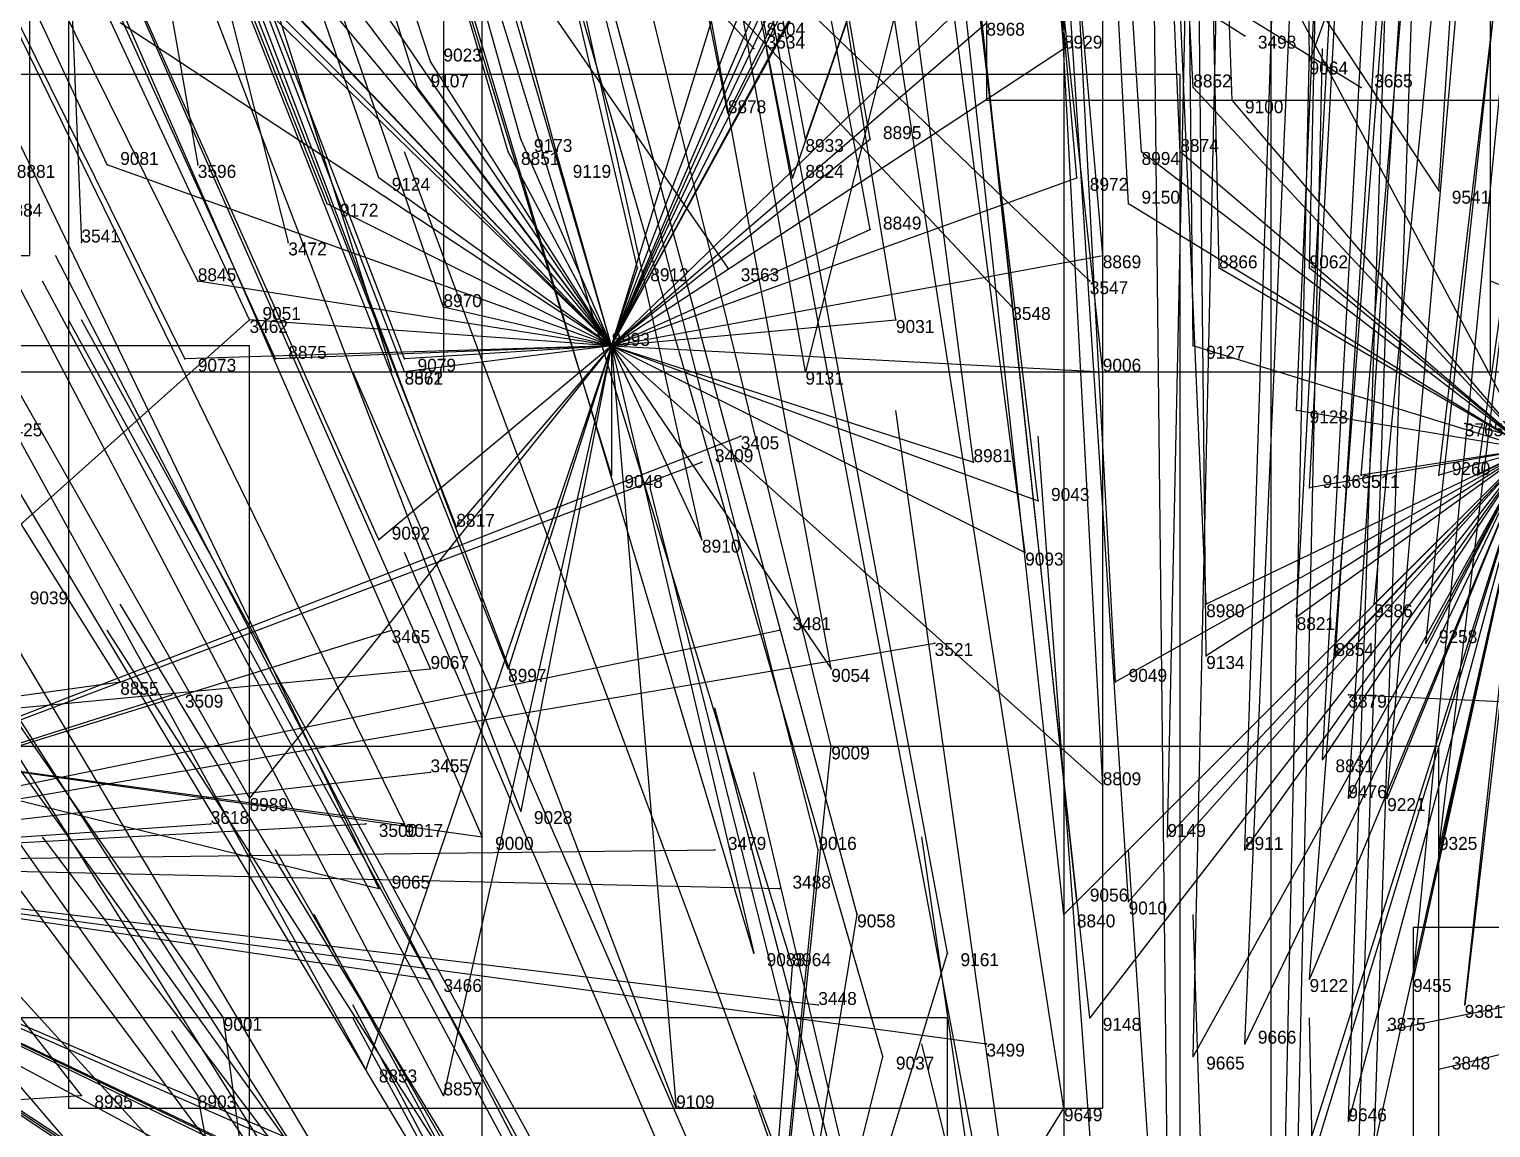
# Model space of a CAD drawing. Extents: x -0.5 to 0.59, y -0.5 to 0.59.
# Drawn here: x -0.096 to 0.017, y 0.1145 to 0.1995 of the extents above; entities that cross this region are included whole.
import ezdxf

# ---------------------------------------------------------------- set-up
doc = ezdxf.new("R2010")
doc.units = 0
for name, color, linetype in [('Clients', 3, 'CONTINUOUS'), ('Facilities', 3, 'CONTINUOUS'), ('Facilities_lines', 3, 'CONTINUOUS'), ('Min_max_boxes', 1, 'CONTINUOUS'), ('Normals', 1, 'CONTINUOUS'), ('Source_points', 5, 'CONTINUOUS'), ('Text', 3, 'CONTINUOUS')]:
    doc.layers.add(name, color=color, linetype=linetype)

msp = doc.modelspace()

# ---------------------------------------------------------------- linework, layer by layer
at = {"layer": 'Clients', "color": 5}
for p in [(-0.039, 0.199, -0.508), (-0.002, 0.199, -1.25), (-0.04, 0.198, -1.25), (-0.016, 0.198, -0.497), (-0.065, 0.197, -0.518), (0.003, 0.197, -0.492), (-0.066, 0.195, -0.515), (-0.006, 0.195, -0.488), (0.007, 0.195, -1.25), (-0.003, 0.194, -0.484), (-0.042, 0.193, -0.494), (-0.059, 0.19, -0.496), (-0.058, 0.191, -0.498), (-0.036, 0.191, -0.485), (-0.031, 0.191, -0.484), (-0.01, 0.19, -0.475), (-0.007, 0.19, -0.476), (-0.09, 0.189, -0.524), (-0.083, 0.189, -1.25), (-0.055, 0.189, -0.491), (-0.069, 0.188, -0.499), (-0.037, 0.188, -0.479), (-0.015, 0.188, -0.471), (0.013, 0.187, -0.468), (-0.073, 0.186, -0.499), (-0.011, 0.186, -0.467), (-0.031, 0.184, -0.468), (-0.092, 0.183, -1.25), (-0.076, 0.183, -1.25), (-0.049, 0.181, -0.468), (-0.042, 0.181, -1.25), (-0.013, 0.182, -0.455), (-0.004, 0.181, -0.453), (0.003, 0.181, -0.454), (-0.083, 0.18, -0.496), (-0.014, 0.18, -1.25), (0.017, 0.18, -1.25), (-0.064, 0.178, -0.473), (-0.02, 0.178, -1.25), (-0.079, 0.177, -1.25), (-0.079, 0.177, -0.485), (-0.029, 0.177, -0.449), (-0.006, 0.175, -0.437), (-0.084, 0.174, -0.482), (-0.077, 0.174, -0.476), (-0.068, 0.173, -1.25), (-0.067, 0.174, -0.465), (-0.067, 0.173, -0.464), (-0.036, 0.173, -0.441), (-0.013, 0.173, -0.434), (0.002, 0.17, -0.424), (0.015, 0.169, -1.25), (-0.041, 0.168, -1.25), (-0.044, 0.166, -1.25), (-0.023, 0.166, -0.42), (-0.051, 0.165, -0.431), (0.003, 0.164, -0.411), (0.007, 0.165, -0.412), (0.013, 0.165, -0.414), (0.016, 0.165, -0.415), (-0.018, 0.163, -0.411), (-0.063, 0.161, -0.433), (-0.069, 0.16, -0.436), (-0.044, 0.16, -0.414), (-0.019, 0.159, -0.399), (-0.005, 0.155, -0.387), (0.008, 0.155, -0.387), (0.002, 0.154, -0.384), (-0.068, 0.153, -1.25), (-0.038, 0.153, -1.25), (-0.026, 0.152, -1.25), (0.012, 0.152, -0.382), (-0.005, 0.151, -0.377), (0.005, 0.151, -0.379), (-0.065, 0.15, -0.409), (-0.059, 0.15, -0.403), (-0.034, 0.15, -0.385), (-0.089, 0.149, -0.434), (-0.012, 0.149, -0.374), (-0.085, 0.148, -1.25), (0.006, 0.148, -1.25), (-0.034, 0.144, -0.369), (0.004, 0.143, -0.357), (-0.065, 0.142, -1.25), (-0.013, 0.141, -0.355), (-0.079, 0.14, -0.401), (0.006, 0.14, -0.351), (0.009, 0.14, -0.35), (-0.082, 0.138, -1.25), (-0.07, 0.138, -1.25), (-0.067, 0.138, -0.383), (-0.058, 0.139, -0.375), (-0.061, 0.137, -0.374), (-0.008, 0.137, -0.344), (-0.043, 0.136, -1.25), (-0.035, 0.136, -0.351), (-0.002, 0.136, -0.341), (0.013, 0.136, -0.342), (-0.069, 0.133, -0.374), (-0.038, 0.133, -1.25), (-0.015, 0.132, -0.333), (-0.011, 0.132, -0.331), (-0.032, 0.131, -0.337), (-0.016, 0.131, -0.329), (-0.04, 0.128, -0.334), (-0.025, 0.128, -0.325), (-0.037, 0.127, -0.331), (-0.065, 0.126, -1.25), (0.003, 0.126, -0.315), (0.011, 0.126, -0.316), (-0.035, 0.124, -1.25), (0.015, 0.124, -0.311), (-0.081, 0.123, -0.368), (-0.014, 0.123, -0.309), (-0.022, 0.121, -1.25), (-0.002, 0.121, -0.303), (0.009, 0.122, -1.25), (-0.03, 0.12, -0.309), (-0.006, 0.12, -0.3), (-0.07, 0.119, -0.345), (0.013, 0.119, -1.25), (-0.092, 0.117, -0.371), (-0.083, 0.117, -0.358), (-0.064, 0.117, -0.335), (-0.046, 0.116, -0.313), (-0.016, 0.116, -0.292), (0.006, 0.115, -0.288)]:
    msp.add_point(p, dxfattribs=at)
at = {"layer": 'Facilities', "color": 3}
msp.add_point((-0.051, 0.175, -0.457), dxfattribs=at)
at = {"layer": 'Facilities_lines', "color": 3}
for p, q in [((-0.095, 0.258, -1.25), (-0.092, 0.183, -1.25)), ((-0.095, 0.258, -1.25), (-0.068, 0.173, -1.25)), ((-0.095, 0.258, -1.25), (-0.076, 0.183, -1.25)), ((-0.095, 0.258, -1.25), (-0.04, 0.198, -1.25)), ((-0.095, 0.258, -1.25), (-0.014, 0.18, -1.25)), ((-0.095, 0.258, -1.25), (-0.02, 0.178, -1.25)), ((-0.095, 0.258, -1.25), (-0.042, 0.181, -1.25)), ((-0.095, 0.258, -1.25), (-0.083, 0.189, -1.25)), ((-0.095, 0.258, -1.25), (-0.002, 0.199, -1.25)), ((-0.095, 0.258, -1.25), (0.007, 0.195, -1.25)), ((0.018, 0.239, -0.6), (0.003, 0.197, -0.492)), ((-0.02, 0.237, -0.595), (-0.042, 0.193, -0.494)), ((-0.02, 0.237, -0.595), (-0.039, 0.199, -0.508)), ((-0.02, 0.237, -0.595), (-0.037, 0.188, -0.479)), ((-0.02, 0.237, -0.595), (-0.036, 0.191, -0.485)), ((-0.02, 0.237, -0.595), (-0.036, 0.173, -0.441)), ((-0.02, 0.237, -0.595), (0.013, 0.187, -0.468)), ((-0.051, 0.175, -0.457), (-0.035, 0.227, -0.575)), ((-0.051, 0.175, -0.457), (-0.085, 0.225, -0.602)), ((-0.051, 0.175, -0.457), (-0.029, 0.224, -0.565)), ((-0.051, 0.175, -0.457), (-0.091, 0.223, -0.603)), ((-0.051, 0.175, -0.457), (-0.085, 0.22, -0.589)), ((-0.051, 0.175, -0.457), (-0.028, 0.22, -0.555)), ((-0.051, 0.175, -0.457), (-0.093, 0.219, -0.594)), ((-0.051, 0.175, -0.457), (-0.09, 0.216, -0.585)), ((-0.051, 0.175, -0.457), (-0.036, 0.214, -0.543)), ((-0.051, 0.175, -0.457), (-0.033, 0.213, -0.538)), ((-0.051, 0.175, -0.457), (-0.088, 0.211, -0.573)), ((-0.051, 0.175, -0.457), (-0.036, 0.21, -0.532)), ((-0.051, 0.175, -0.457), (-0.033, 0.208, -0.527)), ((-0.051, 0.175, -0.457), (-0.018, 0.207, -0.52)), ((-0.051, 0.175, -0.457), (-0.034, 0.206, -0.522)), ((-0.051, 0.175, -0.457), (-0.081, 0.205, -0.551)), ((0.02, 0.167, -0.421), (0.002, 0.201, -0.503)), ((-0.051, 0.175, -0.457), (-0.089, 0.2, -0.548)), ((-0.051, 0.175, -0.457), (-0.022, 0.2, -0.502)), ((-0.051, 0.175, -0.457), (-0.016, 0.198, -0.497)), ((-0.051, 0.175, -0.457), (-0.065, 0.197, -0.518)), ((-0.051, 0.175, -0.457), (-0.066, 0.195, -0.515)), ((0.02, 0.167, -0.421), (-0.006, 0.195, -0.488)), ((0.02, 0.167, -0.421), (-0.003, 0.194, -0.484)), ((-0.051, 0.175, -0.457), (-0.059, 0.19, -0.496)), ((-0.051, 0.175, -0.457), (-0.058, 0.191, -0.498)), ((-0.051, 0.175, -0.457), (-0.031, 0.191, -0.484)), ((0.02, 0.167, -0.421), (-0.01, 0.19, -0.475)), ((0.02, 0.167, -0.421), (-0.007, 0.19, -0.476)), ((-0.051, 0.175, -0.457), (-0.09, 0.189, -0.524)), ((-0.051, 0.175, -0.457), (-0.055, 0.189, -0.491)), ((-0.051, 0.175, -0.457), (-0.069, 0.188, -0.499)), ((-0.051, 0.175, -0.457), (-0.015, 0.188, -0.471)), ((-0.051, 0.175, -0.457), (-0.073, 0.186, -0.499)), ((0.02, 0.167, -0.421), (-0.011, 0.186, -0.467)), ((-0.051, 0.175, -0.457), (-0.031, 0.184, -0.468)), ((-0.051, 0.175, -0.457), (-0.013, 0.182, -0.455)), ((-0.051, 0.175, -0.457), (-0.049, 0.181, -0.468)), ((0.02, 0.167, -0.421), (-0.004, 0.181, -0.453)), ((0.02, 0.167, -0.421), (0.003, 0.181, -0.454)), ((-0.051, 0.175, -0.457), (-0.083, 0.18, -0.496)), ((0.112, 0.143, -1.25), (0.017, 0.18, -1.25)), ((-0.051, 0.175, -0.457), (-0.064, 0.178, -0.473)), ((-0.126, 0.135, -1.25), (-0.079, 0.177, -1.25)), ((-0.051, 0.175, -0.457), (-0.079, 0.177, -0.485)), ((-0.051, 0.175, -0.457), (-0.029, 0.177, -0.449)), ((-0.051, 0.175, -0.457), (-0.084, 0.174, -0.482)), ((-0.051, 0.175, -0.457), (-0.079, 0.14, -0.401)), ((-0.051, 0.175, -0.457), (-0.077, 0.174, -0.476)), ((-0.051, 0.175, -0.457), (-0.07, 0.119, -0.345)), ((-0.051, 0.175, -0.457), (-0.069, 0.16, -0.436)), ((-0.051, 0.175, -0.457), (-0.067, 0.173, -0.464)), ((-0.051, 0.175, -0.457), (-0.067, 0.174, -0.465)), ((-0.051, 0.175, -0.457), (-0.064, 0.117, -0.335)), ((-0.051, 0.175, -0.457), (-0.063, 0.161, -0.433)), ((-0.051, 0.175, -0.457), (-0.059, 0.15, -0.403)), ((-0.051, 0.175, -0.457), (-0.058, 0.139, -0.375)), ((-0.051, 0.175, -0.457), (-0.013, 0.141, -0.355)), ((-0.051, 0.175, -0.457), (-0.044, 0.16, -0.414)), ((-0.051, 0.175, -0.457), (-0.023, 0.166, -0.42)), ((-0.051, 0.175, -0.457), (-0.013, 0.173, -0.434)), ((-0.051, 0.175, -0.457), (-0.018, 0.163, -0.411)), ((-0.051, 0.175, -0.457), (-0.051, 0.165, -0.431)), ((-0.051, 0.175, -0.457), (-0.034, 0.15, -0.385)), ((-0.051, 0.175, -0.457), (-0.04, 0.128, -0.334)), ((-0.051, 0.175, -0.457), (-0.019, 0.159, -0.399)), ((-0.051, 0.175, -0.457), (-0.046, 0.116, -0.313)), ((0.02, 0.167, -0.421), (-0.006, 0.175, -0.437)), ((0.02, 0.167, -0.421), (0.002, 0.17, -0.424)), ((0.112, 0.143, -1.25), (0.015, 0.169, -1.25)), ((-0.126, 0.135, -1.25), (-0.041, 0.168, -1.25)), ((0.02, 0.167, -0.421), (-0.016, 0.131, -0.329)), ((0.02, 0.167, -0.421), (-0.015, 0.132, -0.333)), ((0.02, 0.167, -0.421), (-0.014, 0.123, -0.309)), ((0.02, 0.167, -0.421), (-0.012, 0.149, -0.374)), ((0.02, 0.167, -0.421), (-0.011, 0.132, -0.331)), ((0.02, 0.167, -0.421), (-0.008, 0.137, -0.344)), ((0.02, 0.167, -0.421), (-0.006, 0.12, -0.3)), ((0.02, 0.167, -0.421), (-0.005, 0.155, -0.387)), ((0.02, 0.167, -0.421), (-0.005, 0.151, -0.377)), ((0.02, 0.167, -0.421), (-0.002, 0.136, -0.341)), ((0.02, 0.167, -0.421), (-0.002, 0.121, -0.303)), ((0.02, 0.167, -0.421), (0.001, 0.107, -0.268)), ((0.02, 0.167, -0.421), (0.002, 0.154, -0.384)), ((0.02, 0.167, -0.421), (0.002, 0.108, -0.27)), ((0.02, 0.167, -0.421), (0.003, 0.126, -0.315)), ((0.02, 0.167, -0.421), (0.003, 0.164, -0.411)), ((0.02, 0.167, -0.421), (0.004, 0.143, -0.357)), ((0.02, 0.167, -0.421), (0.005, 0.151, -0.379)), ((0.02, 0.167, -0.421), (0.006, 0.14, -0.351)), ((0.02, 0.167, -0.421), (0.006, 0.115, -0.288)), ((0.02, 0.167, -0.421), (0.007, 0.165, -0.412)), ((0.02, 0.167, -0.421), (0.008, 0.155, -0.387)), ((0.02, 0.167, -0.421), (0.008, 0.113, -0.283)), ((0.02, 0.167, -0.421), (0.009, 0.14, -0.35)), ((0.02, 0.167, -0.421), (0.011, 0.126, -0.316)), ((0.02, 0.167, -0.421), (0.012, 0.152, -0.382)), ((0.02, 0.167, -0.421), (0.013, 0.165, -0.414)), ((0.02, 0.167, -0.421), (0.013, 0.136, -0.342)), ((0.02, 0.167, -0.421), (0.015, 0.124, -0.311)), ((0.02, 0.167, -0.421), (0.016, 0.165, -0.415)), ((-0.126, 0.135, -1.25), (-0.044, 0.166, -1.25)), ((-0.126, 0.135, -1.25), (-0.068, 0.153, -1.25)), ((-0.126, 0.135, -1.25), (-0.038, 0.153, -1.25)), ((-0.126, 0.135, -1.25), (-0.026, 0.152, -1.25)), ((-0.118, 0.145, -0.468), (-0.065, 0.15, -0.409)), ((-0.118, 0.145, -0.468), (-0.089, 0.149, -0.434)), ((-0.126, 0.135, -1.25), (-0.085, 0.148, -1.25)), ((0.112, 0.143, -1.25), (0.006, 0.148, -1.25)), ((-0.118, 0.145, -0.468), (-0.061, 0.137, -0.374)), ((-0.118, 0.145, -0.468), (-0.067, 0.138, -0.383)), ((-0.118, 0.145, -0.468), (-0.069, 0.133, -0.374)), ((-0.041, 0.076, -0.216), (-0.034, 0.144, -0.369)), ((0.112, 0.143, -1.25), (0.009, 0.122, -1.25)), ((0.112, 0.143, -1.25), (0.013, 0.119, -1.25)), ((-0.126, 0.135, -1.25), (-0.065, 0.142, -1.25)), ((-0.126, 0.135, -1.25), (-0.07, 0.138, -1.25)), ((-0.126, 0.135, -1.25), (-0.082, 0.138, -1.25)), ((-0.126, 0.135, -1.25), (-0.043, 0.136, -1.25)), ((-0.041, 0.076, -0.216), (-0.035, 0.136, -0.351)), ((-0.126, 0.135, -1.25), (-0.045, 0.082, -1.25)), ((-0.126, 0.135, -1.25), (-0.007, 0.078, -1.25)), ((-0.126, 0.135, -1.25), (-0.042, 0.095, -1.25)), ((-0.126, 0.135, -1.25), (-0.035, 0.124, -1.25)), ((-0.126, 0.135, -1.25), (-0.065, 0.126, -1.25)), ((-0.126, 0.135, -1.25), (-0.062, 0.107, -1.25)), ((-0.126, 0.135, -1.25), (-0.038, 0.133, -1.25)), ((-0.126, 0.135, -1.25), (-0.022, 0.121, -1.25)), ((-0.126, 0.135, -1.25), (-0.027, 0.069, -1.25)), ((-0.126, 0.135, -1.25), (-0.007, 0.071, -1.25)), ((-0.126, 0.135, -1.25), (-0.029, 0.088, -1.25)), ((-0.126, 0.135, -1.25), (-0.076, 0.102, -1.25)), ((-0.126, 0.135, -1.25), (-0.011, 0.086, -1.25)), ((-0.041, 0.076, -0.216), (-0.032, 0.131, -0.337)), ((-0.041, 0.076, -0.216), (-0.025, 0.128, -0.325)), ((-0.041, 0.076, -0.216), (-0.037, 0.127, -0.331)), ((-0.073, 0.063, -0.241), (-0.081, 0.123, -0.368)), ((-0.041, 0.076, -0.216), (-0.03, 0.12, -0.309)), ((-0.137, 0.114, -0.445), (-0.092, 0.117, -0.371)), ((-0.073, 0.063, -0.241), (-0.083, 0.117, -0.358)), ((-0.041, 0.076, -0.216), (-0.016, 0.116, -0.292))]:
    msp.add_line(p, q, dxfattribs=at)
at = {"layer": 'Min_max_boxes', "color": 1}
for p, q in [((-0.096, 0.182, -0.841), (-0.096, 0.304, -0.841)), ((-0.096, 0.182, -0.582), (-0.096, 0.304, -0.582)), ((-0.064, 0.289, -0.724), (-0.064, 0.173, -0.724)), ((-0.064, 0.289, -0.441), (-0.064, 0.173, -0.441)), ((0.017, 0.173, -0.724), (0.017, 0.289, -0.724)), ((0.017, 0.173, -0.441), (0.017, 0.289, -0.441)), ((-0.022, 0.281, -0.72), (-0.022, 0.194, -0.72)), ((-0.022, 0.281, -0.492), (-0.022, 0.194, -0.492)), ((0, 0.275, -1.25), (0, -0.004, -1.25)), ((0, 0.275, -1.25), (0, -0.004, -1.25)), ((-0.093, 0.227, -0.603), (-0.093, 0.116, -0.603)), ((-0.093, 0.227, -0.313), (-0.093, 0.116, -0.313)), ((-0.013, 0.116, -0.603), (-0.013, 0.227, -0.603)), ((-0.013, 0.116, -0.313), (-0.013, 0.227, -0.313)), ((-0.016, 0.214, -0.553), (-0.016, 0.099, -0.553)), ((-0.016, 0.214, -0.259), (-0.016, 0.099, -0.259)), ((-0.061, 0.092, -0.612), (-0.061, 0.207, -0.612)), ((-0.061, 0.092, -0.347), (-0.061, 0.207, -0.347)), ((-0.007, 0.196, -1.25), (-0.269, 0.196, -1.25)), ((-0.007, 0.196, -1.25), (-0.269, 0.196, -1.25)), ((-0.007, -0.033, -1.25), (-0.007, 0.196, -1.25)), ((-0.007, -0.033, -1.25), (-0.007, 0.196, -1.25)), ((-0.007, 0.196, -1.25), (-0.007, 0.196, -1.25)), ((-0.022, 0.194, -0.72), (0.075, 0.194, -0.72)), ((-0.022, 0.194, -0.492), (0.075, 0.194, -0.492)), ((-0.022, 0.194, -0.72), (-0.022, 0.194, -0.492)), ((-0.208, 0.182, -0.841), (-0.096, 0.182, -0.841)), ((-0.208, 0.182, -0.582), (-0.096, 0.182, -0.582)), ((-0.096, 0.182, -0.841), (-0.096, 0.182, -0.582)), ((-0.079, 0.175, -0.557), (-0.182, 0.175, -0.557)), ((-0.079, 0.175, -0.293), (-0.182, 0.175, -0.293)), ((-0.079, 0.061, -0.557), (-0.079, 0.175, -0.557)), ((-0.079, 0.061, -0.293), (-0.079, 0.175, -0.293)), ((-0.079, 0.175, -0.557), (-0.079, 0.175, -0.293)), ((-0.207, 0.173, -1.25), (0.069, 0.173, -1.25)), ((-0.207, 0.173, -1.25), (0.069, 0.173, -1.25)), ((-0.064, 0.173, -0.724), (0.017, 0.173, -0.724)), ((-0.064, 0.173, -0.441), (0.017, 0.173, -0.441)), ((-0.064, 0.173, -0.724), (-0.064, 0.173, -0.441)), ((0.017, 0.173, -0.724), (0.017, 0.173, -0.441)), ((0.013, 0.144, -0.369), (-0.099, 0.144, -0.369)), ((0.013, 0.144, -0.078), (-0.099, 0.144, -0.078)), ((0.013, 0.03, -0.369), (0.013, 0.144, -0.369)), ((0.013, 0.03, -0.078), (0.013, 0.144, -0.078)), ((0.013, 0.144, -0.369), (0.013, 0.144, -0.078)), ((0.109, 0.13, -0.354), (0.011, 0.13, -0.354)), ((0.011, 0.13, -0.354), (0.011, -0.015, -0.354)), ((0.109, 0.13, -0.056), (0.011, 0.13, -0.056)), ((0.011, 0.13, -0.056), (0.011, -0.015, -0.056)), ((0.011, 0.13, -0.354), (0.011, 0.13, -0.056)), ((-0.025, 0.123, -0.368), (-0.129, 0.123, -0.368)), ((-0.025, 0.123, -0.11), (-0.129, 0.123, -0.11)), ((-0.025, 0.011, -0.368), (-0.025, 0.123, -0.368)), ((-0.025, 0.011, -0.11), (-0.025, 0.123, -0.11)), ((-0.025, 0.123, -0.368), (-0.025, 0.123, -0.11)), ((-0.093, 0.116, -0.603), (-0.013, 0.116, -0.603)), ((-0.093, 0.116, -0.313), (-0.013, 0.116, -0.313)), ((-0.093, 0.116, -0.603), (-0.093, 0.116, -0.313)), ((-0.013, 0.116, -0.603), (-0.013, 0.116, -0.313))]:
    msp.add_line(p, q, dxfattribs=at)
at = {"layer": 'Normals', "color": 1}
for p, q in [((-0.016, 0.198, -0.497), (-0.024, 0.291, -0.46)), ((-0.039, 0.199, -0.508), (-0.057, 0.29, -0.47)), ((0.003, 0.197, -0.492), (0.002, 0.289, -0.454)), ((-0.006, 0.195, -0.488), (-0.011, 0.288, -0.451)), ((-0.065, 0.197, -0.518), (-0.094, 0.286, -0.484)), ((-0.003, 0.194, -0.484), (-0.006, 0.286, -0.447)), ((-0.066, 0.195, -0.515), (-0.094, 0.284, -0.48)), ((-0.042, 0.193, -0.494), (-0.06, 0.284, -0.457)), ((-0.031, 0.191, -0.484), (-0.047, 0.283, -0.447)), ((-0.036, 0.191, -0.485), (-0.053, 0.282, -0.448)), ((-0.01, 0.19, -0.475), (-0.016, 0.282, -0.437)), ((-0.007, 0.19, -0.476), (-0.011, 0.282, -0.438)), ((-0.058, 0.191, -0.498), (-0.083, 0.28, -0.461)), ((-0.015, 0.188, -0.471), (-0.023, 0.28, -0.433)), ((0.013, 0.187, -0.468), (0.019, 0.28, -0.432)), ((-0.059, 0.19, -0.496), (-0.085, 0.279, -0.459)), ((-0.037, 0.188, -0.479), (-0.055, 0.279, -0.442)), ((-0.011, 0.186, -0.467), (-0.016, 0.279, -0.429)), ((-0.055, 0.189, -0.491), (-0.079, 0.278, -0.455)), ((-0.031, 0.184, -0.468), (-0.048, 0.276, -0.43)), ((-0.069, 0.188, -0.499), (-0.099, 0.275, -0.462)), ((-0.013, 0.182, -0.455), (-0.021, 0.274, -0.417)), ((-0.004, 0.181, -0.453), (-0.006, 0.274, -0.416)), ((0.003, 0.181, -0.454), (0.005, 0.274, -0.417)), ((-0.09, 0.189, -0.524), (-0.129, 0.273, -0.486)), ((-0.073, 0.186, -0.499), (-0.107, 0.272, -0.462)), ((-0.049, 0.181, -0.468), (-0.07, 0.271, -0.43)), ((-0.029, 0.177, -0.449), (-0.044, 0.268, -0.41)), ((-0.006, 0.175, -0.437), (-0.007, 0.268, -0.4)), ((-0.064, 0.178, -0.473), (-0.094, 0.265, -0.434)), ((-0.013, 0.173, -0.434), (-0.023, 0.265, -0.396)), ((-0.051, 0.175, -0.457), (-0.077, 0.264, -0.419)), ((-0.036, 0.173, -0.441), (-0.052, 0.264, -0.403)), ((-0.083, 0.18, -0.496), (-0.124, 0.263, -0.456)), ((0.002, 0.17, -0.424), (0.006, 0.262, -0.387)), ((-0.079, 0.177, -0.485), (-0.118, 0.261, -0.446)), ((-0.067, 0.174, -0.465), (-0.1, 0.26, -0.427)), ((-0.067, 0.173, -0.464), (-0.1, 0.259, -0.426)), ((-0.077, 0.174, -0.476), (-0.115, 0.258, -0.438)), ((-0.023, 0.166, -0.42), (-0.035, 0.258, -0.382)), ((0.007, 0.165, -0.412), (0.015, 0.258, -0.376)), ((0.013, 0.165, -0.414), (0.024, 0.258, -0.378)), ((0.016, 0.165, -0.415), (0.029, 0.258, -0.379)), ((-0.084, 0.174, -0.482), (-0.125, 0.257, -0.444)), ((0.003, 0.164, -0.411), (0.008, 0.257, -0.374)), ((-0.018, 0.163, -0.411), (-0.029, 0.255, -0.372)), ((-0.051, 0.165, -0.431), (-0.078, 0.253, -0.393)), ((-0.044, 0.16, -0.414), (-0.064, 0.25, -0.376)), ((-0.019, 0.159, -0.399), (-0.031, 0.25, -0.361)), ((-0.063, 0.161, -0.433), (-0.097, 0.248, -0.396)), ((-0.005, 0.155, -0.387), (-0.009, 0.247, -0.349)), ((0.008, 0.155, -0.387), (0.017, 0.247, -0.35)), ((0.002, 0.154, -0.384), (0.007, 0.246, -0.347)), ((-0.069, 0.16, -0.436), (-0.107, 0.245, -0.398)), ((0.012, 0.152, -0.382), (0.022, 0.245, -0.345)), ((-0.005, 0.151, -0.377), (-0.006, 0.244, -0.34)), ((0.005, 0.151, -0.379), (0.011, 0.244, -0.341)), ((-0.034, 0.15, -0.385), (-0.051, 0.242, -0.348)), ((-0.012, 0.149, -0.374), (-0.017, 0.242, -0.337)), ((-0.059, 0.15, -0.403), (-0.093, 0.236, -0.364)), ((-0.013, 0.141, -0.355), (-0.018, 0.235, -0.32)), ((0.004, 0.143, -0.357), (0.009, 0.235, -0.319)), ((-0.065, 0.15, -0.409), (-0.102, 0.234, -0.37)), ((-0.034, 0.144, -0.369), (-0.056, 0.234, -0.332)), ((0.006, 0.14, -0.351), (0.012, 0.232, -0.312)), ((0.009, 0.14, -0.35), (0.017, 0.231, -0.311)), ((-0.008, 0.137, -0.344), (-0.006, 0.23, -0.306)), ((-0.002, 0.136, -0.341), (0.001, 0.229, -0.303)), ((0.013, 0.136, -0.342), (0.024, 0.228, -0.303)), ((-0.089, 0.149, -0.434), (-0.138, 0.227, -0.396)), ((-0.058, 0.139, -0.375), (-0.091, 0.225, -0.338)), ((-0.035, 0.136, -0.351), (-0.058, 0.226, -0.315)), ((-0.015, 0.132, -0.333), (-0.025, 0.225, -0.296)), ((-0.011, 0.132, -0.331), (-0.017, 0.224, -0.293)), ((-0.016, 0.131, -0.329), (-0.026, 0.223, -0.292)), ((-0.067, 0.138, -0.383), (-0.108, 0.222, -0.347)), ((-0.061, 0.137, -0.374), (-0.098, 0.222, -0.337)), ((-0.079, 0.14, -0.401), (-0.125, 0.221, -0.365)), ((-0.032, 0.131, -0.337), (-0.056, 0.22, -0.299)), ((-0.025, 0.128, -0.325), (-0.042, 0.219, -0.288)), ((0.003, 0.126, -0.315), (0.01, 0.218, -0.276)), ((0.011, 0.126, -0.316), (0.02, 0.218, -0.278)), ((-0.069, 0.133, -0.374), (-0.109, 0.216, -0.337)), ((0.015, 0.124, -0.311), (0.025, 0.216, -0.274)), ((-0.04, 0.128, -0.334), (-0.066, 0.215, -0.294)), ((-0.037, 0.127, -0.331), (-0.064, 0.215, -0.293)), ((-0.014, 0.123, -0.309), (-0.024, 0.215, -0.271)), ((-0.002, 0.121, -0.303), (0.002, 0.213, -0.263)), ((-0.006, 0.12, -0.3), (-0.004, 0.211, -0.259)), ((-0.03, 0.12, -0.309), (-0.056, 0.21, -0.273)), ((-0.016, 0.116, -0.292), (-0.03, 0.206, -0.251)), ((0.006, 0.115, -0.288), (0.009, 0.206, -0.246)), ((0.008, 0.113, -0.283), (0.011, 0.204, -0.242)), ((-0.046, 0.116, -0.313), (-0.079, 0.203, -0.275)), ((-0.008, 0.111, -0.278), (-0.009, 0.201, -0.235)), ((-0.081, 0.123, -0.368), (-0.134, 0.199, -0.331)), ((-0.07, 0.119, -0.345), (-0.114, 0.199, -0.304)), ((-0.064, 0.117, -0.335), (-0.107, 0.199, -0.295)), ((-0.002, 0.199, -1.25), (-0.002, 0.199, -1.15)), ((-0.04, 0.198, -1.25), (-0.04, 0.198, -1.15)), ((-0.022, 0.108, -0.275), (-0.039, 0.198, -0.234)), ((0.001, 0.107, -0.268), (0.003, 0.198, -0.226)), ((0.002, 0.108, -0.27), (0.004, 0.198, -0.227)), ((0.007, 0.195, -1.25), (0.007, 0.195, -1.15)), ((-0.083, 0.117, -0.358), (-0.136, 0.192, -0.32)), ((-0.092, 0.117, -0.371), (-0.149, 0.19, -0.334)), ((-0.035, 0.104, -0.274), (-0.067, 0.19, -0.234)), ((-0.083, 0.189, -1.25), (-0.083, 0.189, -1.15)), ((-0.076, 0.11, -0.334), (-0.125, 0.188, -0.295)), ((-0.073, 0.109, -0.328), (-0.123, 0.187, -0.289)), ((-0.071, 0.108, -0.324), (-0.118, 0.187, -0.284)), ((-0.092, 0.183, -1.25), (-0.092, 0.183, -1.15)), ((-0.076, 0.183, -1.25), (-0.076, 0.183, -1.15)), ((-0.052, 0.101, -0.283), (-0.094, 0.182, -0.243)), ((-0.042, 0.181, -1.25), (-0.042, 0.181, -1.15)), ((-0.051, 0.098, -0.277), (-0.095, 0.18, -0.239)), ((-0.014, 0.18, -1.25), (-0.014, 0.18, -1.15)), ((0.006, 0.088, -0.222), (0.009, 0.18, -0.181)), ((0.017, 0.18, -1.25), (0.017, 0.18, -1.15)), ((-0.02, 0.178, -1.25), (-0.02, 0.178, -1.15)), ((-0.048, 0.095, -0.267), (-0.093, 0.177, -0.23)), ((-0.047, 0.095, -0.266), (-0.092, 0.177, -0.23)), ((-0.079, 0.177, -1.25), (-0.079, 0.177, -1.15)), ((-0.034, 0.088, -0.236), (-0.071, 0.173, -0.199)), ((-0.068, 0.173, -1.25), (-0.068, 0.173, -1.15)), ((-0.016, 0.078, -0.198), (-0.029, 0.17, -0.163)), ((-0.052, 0.089, -0.259), (-0.1, 0.169, -0.223)), ((0.015, 0.169, -1.25), (0.015, 0.169, -1.15)), ((-0.041, 0.168, -1.25), (-0.041, 0.168, -1.15)), ((-0.011, 0.074, -0.187), (-0.018, 0.168, -0.153)), ((-0.079, 0.097, -0.313), (-0.139, 0.167, -0.274)), ((-0.044, 0.166, -1.25), (-0.044, 0.166, -1.15)), ((-0.025, 0.073, -0.192), (-0.048, 0.164, -0.158)), ((-0.057, 0.087, -0.26), (-0.111, 0.162, -0.222)), ((-0.031, 0.075, -0.204), (-0.067, 0.159, -0.163)), ((-0.058, 0.081, -0.249), (-0.114, 0.156, -0.213)), ((-0.041, 0.076, -0.216), (-0.089, 0.155, -0.178)), ((-0.04, 0.075, -0.213), (-0.09, 0.153, -0.175)), ((-0.068, 0.153, -1.25), (-0.068, 0.153, -1.15)), ((-0.038, 0.153, -1.25), (-0.038, 0.153, -1.15)), ((-0.026, 0.152, -1.25), (-0.026, 0.152, -1.15)), ((-0.085, 0.148, -1.25), (-0.085, 0.148, -1.15)), ((-0.02, 0.059, -0.155), (-0.043, 0.147, -0.115)), ((0.006, 0.148, -1.25), (0.006, 0.148, -1.15)), ((-0.065, 0.142, -1.25), (-0.065, 0.142, -1.15)), ((-0.019, 0.053, -0.141), (-0.04, 0.142, -0.1)), ((-0.082, 0.138, -1.25), (-0.082, 0.138, -1.15)), ((-0.07, 0.138, -1.25), (-0.07, 0.138, -1.15)), ((-0.046, 0.069, -0.207), (-0.108, 0.137, -0.168)), ((-0.04, 0.064, -0.188), (-0.095, 0.137, -0.147)), ((-0.014, 0.047, -0.122), (-0.027, 0.137, -0.082)), ((-0.031, 0.056, -0.161), (-0.077, 0.136, -0.121)), ((-0.043, 0.136, -1.25), (-0.043, 0.136, -1.15)), ((-0.005, 0.045, -0.114), (-0.011, 0.136, -0.072)), ((-0.038, 0.133, -1.25), (-0.038, 0.133, -1.15)), ((-0.03, 0.05, -0.145), (-0.074, 0.131, -0.106)), ((-0.003, 0.039, -0.098), (-0.006, 0.131, -0.06)), ((-0.065, 0.126, -1.25), (-0.065, 0.126, -1.15)), ((-0.028, 0.043, -0.128), (-0.071, 0.124, -0.088)), ((-0.035, 0.124, -1.25), (-0.035, 0.124, -1.15)), ((-0.027, 0.042, -0.125), (-0.071, 0.123, -0.086)), ((0.005, 0.031, -0.078), (0.003, 0.123, -0.038)), ((-0.034, 0.046, -0.142), (-0.085, 0.122, -0.103)), ((-0.005, 0.032, -0.08), (-0.027, 0.121, -0.04)), ((-0.022, 0.121, -1.25), (-0.022, 0.121, -1.15)), ((0.009, 0.122, -1.25), (0.009, 0.122, -1.15)), ((0.013, 0.119, -1.25), (0.013, 0.119, -1.15)), ((-0.01, 0.031, -0.082), (-0.04, 0.117, -0.039))]:
    msp.add_line(p, q, dxfattribs=at)
at = {"layer": 'Source_points', "color": 5}
for p in [(-0.039, 0.199, -0.508), (-0.002, 0.199, -1.25), (-0.04, 0.198, -1.25), (-0.016, 0.198, -0.497), (-0.065, 0.197, -0.518), (0.003, 0.197, -0.492), (-0.066, 0.195, -0.515), (-0.006, 0.195, -0.488), (0.007, 0.195, -1.25), (-0.003, 0.194, -0.484), (-0.042, 0.193, -0.494), (-0.059, 0.19, -0.496), (-0.058, 0.191, -0.498), (-0.036, 0.191, -0.485), (-0.031, 0.191, -0.484), (-0.01, 0.19, -0.475), (-0.007, 0.19, -0.476), (-0.09, 0.189, -0.524), (-0.083, 0.189, -1.25), (-0.055, 0.189, -0.491), (-0.069, 0.188, -0.499), (-0.037, 0.188, -0.479), (-0.015, 0.188, -0.471), (0.013, 0.187, -0.468), (-0.073, 0.186, -0.499), (-0.011, 0.186, -0.467), (-0.031, 0.184, -0.468), (-0.092, 0.183, -1.25), (-0.076, 0.183, -1.25), (-0.049, 0.181, -0.468), (-0.042, 0.181, -1.25), (-0.013, 0.182, -0.455), (-0.004, 0.181, -0.453), (0.003, 0.181, -0.454), (-0.083, 0.18, -0.496), (-0.014, 0.18, -1.25), (0.017, 0.18, -1.25), (-0.064, 0.178, -0.473), (-0.02, 0.178, -1.25), (-0.079, 0.177, -1.25), (-0.079, 0.177, -0.485), (-0.029, 0.177, -0.449), (-0.051, 0.175, -0.457), (-0.006, 0.175, -0.437), (-0.084, 0.174, -0.482), (-0.077, 0.174, -0.476), (-0.068, 0.173, -1.25), (-0.067, 0.174, -0.465), (-0.067, 0.173, -0.464), (-0.036, 0.173, -0.441), (-0.013, 0.173, -0.434), (0.002, 0.17, -0.424), (0.015, 0.169, -1.25), (-0.041, 0.168, -1.25), (-0.044, 0.166, -1.25), (-0.023, 0.166, -0.42), (-0.051, 0.165, -0.431), (0.003, 0.164, -0.411), (0.007, 0.165, -0.412), (0.013, 0.165, -0.414), (0.016, 0.165, -0.415), (-0.018, 0.163, -0.411), (-0.063, 0.161, -0.433), (-0.069, 0.16, -0.436), (-0.044, 0.16, -0.414), (-0.019, 0.159, -0.399), (-0.005, 0.155, -0.387), (0.008, 0.155, -0.387), (0.002, 0.154, -0.384), (-0.068, 0.153, -1.25), (-0.038, 0.153, -1.25), (-0.026, 0.152, -1.25), (0.012, 0.152, -0.382), (-0.005, 0.151, -0.377), (0.005, 0.151, -0.379), (-0.065, 0.15, -0.409), (-0.059, 0.15, -0.403), (-0.034, 0.15, -0.385), (-0.089, 0.149, -0.434), (-0.012, 0.149, -0.374), (-0.085, 0.148, -1.25), (0.006, 0.148, -1.25), (-0.034, 0.144, -0.369), (0.004, 0.143, -0.357), (-0.065, 0.142, -1.25), (-0.013, 0.141, -0.355), (-0.079, 0.14, -0.401), (0.006, 0.14, -0.351), (0.009, 0.14, -0.35), (-0.082, 0.138, -1.25), (-0.07, 0.138, -1.25), (-0.067, 0.138, -0.383), (-0.058, 0.139, -0.375), (-0.061, 0.137, -0.374), (-0.008, 0.137, -0.344), (-0.043, 0.136, -1.25), (-0.035, 0.136, -0.351), (-0.002, 0.136, -0.341), (0.013, 0.136, -0.342), (-0.069, 0.133, -0.374), (-0.038, 0.133, -1.25), (-0.015, 0.132, -0.333), (-0.011, 0.132, -0.331), (-0.032, 0.131, -0.337), (-0.016, 0.131, -0.329), (-0.04, 0.128, -0.334), (-0.025, 0.128, -0.325), (-0.037, 0.127, -0.331), (-0.065, 0.126, -1.25), (0.003, 0.126, -0.315), (0.011, 0.126, -0.316), (-0.035, 0.124, -1.25), (0.015, 0.124, -0.311), (-0.081, 0.123, -0.368), (-0.014, 0.123, -0.309), (-0.022, 0.121, -1.25), (-0.002, 0.121, -0.303), (0.009, 0.122, -1.25), (-0.03, 0.12, -0.309), (-0.006, 0.12, -0.3), (-0.07, 0.119, -0.345), (0.013, 0.119, -1.25), (-0.092, 0.117, -0.371), (-0.083, 0.117, -0.358), (-0.064, 0.117, -0.335), (-0.046, 0.116, -0.313), (-0.016, 0.116, -0.292), (0.006, 0.115, -0.288)]:
    msp.add_point(p, dxfattribs=at)

# ---------------------------------------------------------------- texts
at = {"layer": 'Text', "color": 3}
for s, p in [('3534', (-0.039, 0.198, -1.25)), ('8904', (-0.039, 0.199, -0.508)), ('8968', (-0.022, 0.199, -0.502)), ('8929', (-0.016, 0.198, -0.497)), ('3498', (-0.001, 0.198, -1.25)), ('9023', (-0.064, 0.197, -0.518)), ('9064', (0.003, 0.196, -0.492)), ('9107', (-0.065, 0.195, -0.515)), ('8852', (-0.006, 0.195, -0.488)), ('3665', (0.008, 0.195, -1.25)), ('8878', (-0.042, 0.193, -0.494)), ('9100', (-0.002, 0.193, -0.484)), ('8895', (-0.03, 0.191, -0.484)), ('9081', (-0.089, 0.189, -0.524)), ('8851', (-0.058, 0.189, -0.496)), ('9173', (-0.057, 0.19, -0.498)), ('8933', (-0.036, 0.19, -0.485)), ('8994', (-0.01, 0.189, -0.475)), ('8874', (-0.007, 0.19, -0.476)), ('8881', (-0.097, 0.188, -0.53)), ('3596', (-0.083, 0.188, -1.25)), ('9119', (-0.054, 0.188, -0.491)), ('8824', (-0.036, 0.188, -0.479)), ('9124', (-0.068, 0.187, -0.499)), ('8972', (-0.014, 0.187, -0.471)), ('9150', (-0.01, 0.186, -0.467)), ('9541', (0.014, 0.186, -0.468)), ('8884', (-0.098, 0.185, -0.526)), ('9172', (-0.072, 0.185, -0.499)), ('8849', (-0.03, 0.184, -0.468)), ('3541', (-0.092, 0.183, -1.25)), ('3472', (-0.076, 0.182, -1.25)), ('8845', (-0.083, 0.18, -0.496)), ('8912', (-0.048, 0.18, -0.468)), ('3563', (-0.041, 0.18, -1.25)), ('8869', (-0.013, 0.181, -0.455)), ('8866', (-0.004, 0.181, -0.453)), ('9062', (0.003, 0.181, -0.454)), ('3547', (-0.014, 0.179, -1.25)), ('8970', (-0.064, 0.178, -0.473)), ('9051', (-0.078, 0.177, -0.485)), ('3548', (-0.02, 0.177, -1.25)), ('3462', (-0.079, 0.176, -1.25)), ('9031', (-0.029, 0.176, -0.449)), ('8993', (-0.051, 0.175, -0.457)), ('8875', (-0.076, 0.174, -0.476)), ('9127', (-0.005, 0.174, -0.437)), ('9073', (-0.083, 0.173, -0.482)), ('3572', (-0.067, 0.172, -1.25)), ('8861', (-0.067, 0.172, -0.464)), ('9079', (-0.066, 0.173, -0.465)), ('9131', (-0.036, 0.172, -0.441)), ('9006', (-0.013, 0.173, -0.434)), ('9128', (0.003, 0.169, -0.424)), ('3425', (-0.098, 0.168, -1.25)), ('3765', (0.015, 0.168, -1.25)), ('3405', (-0.041, 0.167, -1.25)), ('3409', (-0.043, 0.166, -1.25)), ('8981', (-0.023, 0.166, -0.42)), ('9260', (0.014, 0.165, -0.414)), ('9048', (-0.05, 0.164, -0.431)), ('9043', (-0.017, 0.163, -0.411)), ('9136', (0.004, 0.164, -0.411)), ('9511', (0.007, 0.164, -0.412)), ('8817', (-0.063, 0.161, -0.433)), ('9092', (-0.068, 0.16, -0.436)), ('8910', (-0.044, 0.159, -0.414)), ('9093', (-0.019, 0.158, -0.399)), ('9039', (-0.096, 0.155, -0.457)), ('8980', (-0.005, 0.154, -0.387)), ('9386', (0.008, 0.154, -0.387)), ('3481', (-0.037, 0.153, -1.25)), ('8821', (0.002, 0.153, -0.384)), ('3465', (-0.068, 0.152, -1.25)), ('9258', (0.013, 0.152, -0.382)), ('3521', (-0.026, 0.151, -1.25)), ('8854', (0.005, 0.151, -0.379)), ('9067', (-0.065, 0.15, -0.409)), ('9134', (-0.005, 0.15, -0.377)), ('8997', (-0.059, 0.149, -0.403)), ('9054', (-0.034, 0.149, -0.385)), ('9049', (-0.011, 0.149, -0.374)), ('8855', (-0.089, 0.148, -0.434)), ('3509', (-0.084, 0.147, -1.25)), ('3879', (0.006, 0.147, -1.25)), ('9009', (-0.034, 0.143, -0.369)), ('3455', (-0.065, 0.142, -1.25)), ('8831', (0.005, 0.142, -0.357)), ('8809', (-0.013, 0.141, -0.355)), ('9476', (0.006, 0.14, -0.351)), ('8989', (-0.079, 0.139, -0.401)), ('9221', (0.009, 0.139, -0.35)), ('3618', (-0.082, 0.138, -1.25)), ('3500', (-0.069, 0.137, -1.25)), ('9017', (-0.067, 0.137, -0.383)), ('9028', (-0.057, 0.138, -0.375)), ('9149', (-0.008, 0.137, -0.344)), ('9000', (-0.06, 0.136, -0.374)), ('3479', (-0.042, 0.136, -1.25)), ('9016', (-0.035, 0.136, -0.351)), ('8911', (-0.002, 0.136, -0.341)), ('9325', (0.013, 0.136, -0.342)), ('9065', (-0.068, 0.133, -0.374)), ('3488', (-0.037, 0.133, -1.25)), ('9056', (-0.014, 0.132, -0.333)), ('9010', (-0.011, 0.131, -0.331)), ('9058', (-0.032, 0.13, -0.337)), ('8840', (-0.015, 0.13, -0.329)), ('9083', (-0.039, 0.127, -0.334)), ('8964', (-0.037, 0.127, -0.331)), ('9161', (-0.024, 0.127, -0.325)), ('3466', (-0.064, 0.125, -1.25)), ('9122', (0.003, 0.125, -0.315)), ('9455', (0.011, 0.125, -0.316)), ('3448', (-0.035, 0.124, -1.25)), ('9381', (0.015, 0.123, -0.311)), ('9001', (-0.081, 0.122, -0.368)), ('9148', (-0.013, 0.122, -0.309)), ('3875', (0.009, 0.122, -1.25)), ('3499', (-0.022, 0.12, -1.25)), ('9666', (-0.001, 0.121, -0.303)), ('9037', (-0.029, 0.119, -0.309)), ('9665', (-0.005, 0.119, -0.3)), ('3848', (0.014, 0.119, -1.25)), ('8853', (-0.069, 0.118, -0.345)), ('8857', (-0.064, 0.117, -0.335)), ('8995', (-0.091, 0.116, -0.371)), ('8903', (-0.083, 0.116, -0.358)), ('9109', (-0.046, 0.116, -0.313)), ('9649', (-0.016, 0.115, -0.292)), ('9646', (0.006, 0.115, -0.288))]:
    msp.add_text(s, height=0.001, dxfattribs=at).set_placement(p)

doc.saveas('drawing.dxf')
